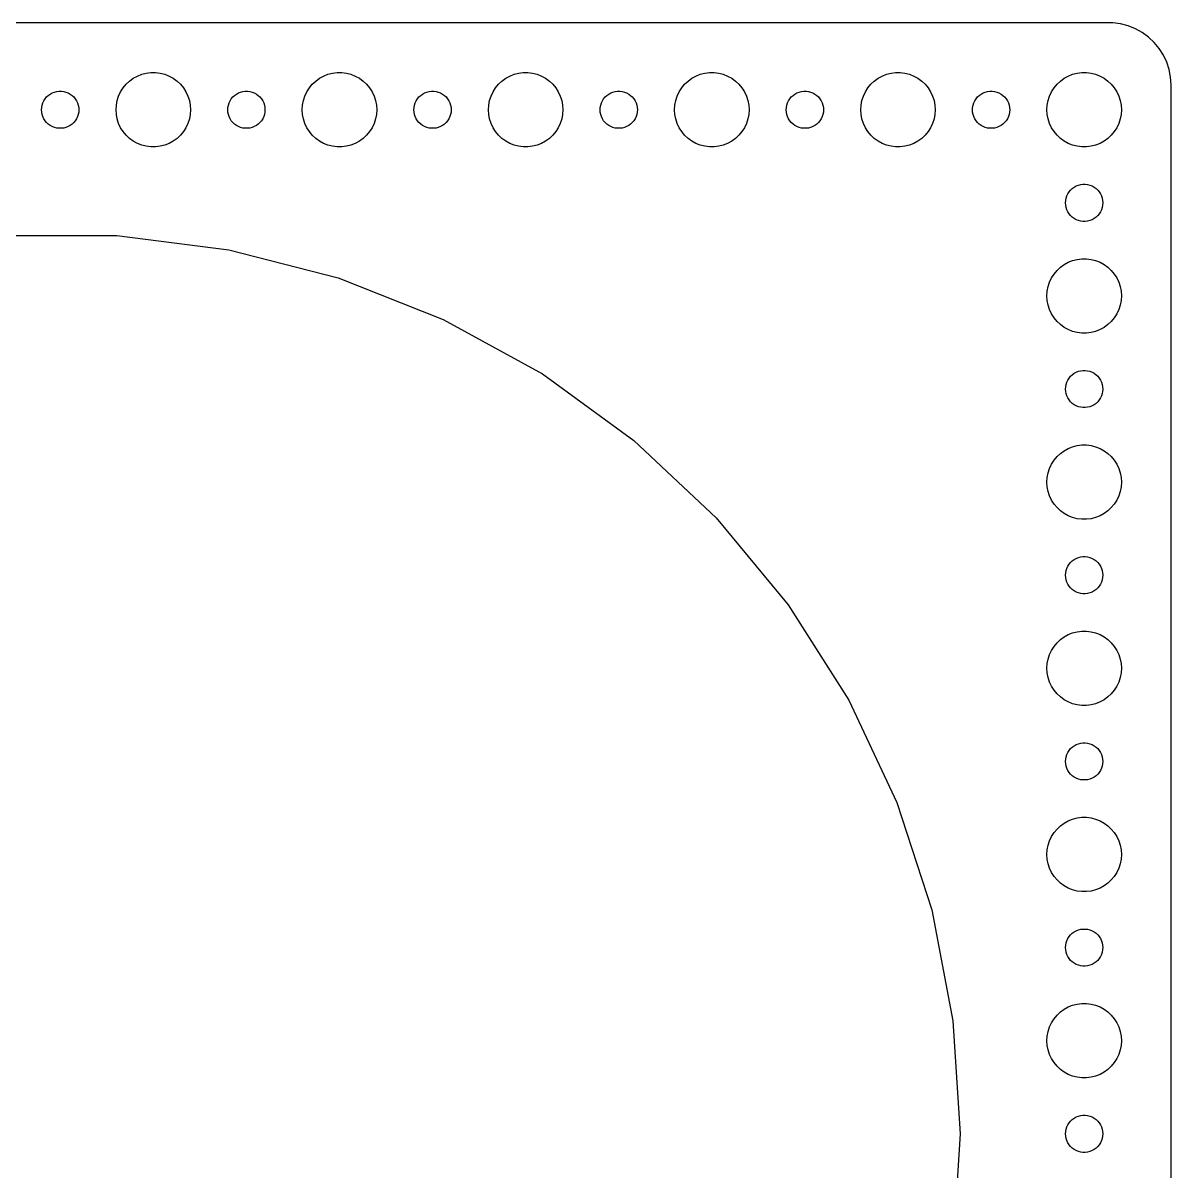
# Model space of a CAD drawing. Header units: metres. Extents: x -90 to 90, y -89 to 89.
# Drawn here: x -3 to 89.5, y -3 to 89.5 of the extents above; entities that cross this region are included whole.
import ezdxf

# ---------------------------------------------------------------- set-up
doc = ezdxf.new("R2010")
doc.units = ezdxf.units.M

msp = doc.modelspace()

# ---------------------------------------------------------------- linework, layer by layer
for p, q in [((84.8139, 89.4901), (-84.8139, 89.4901)), ((85.4369, 89.4114), (84.8139, 89.4901)), ((86.0451, 89.2553), (85.4369, 89.4114)), ((86.6289, 89.0241), (86.0451, 89.2553)), ((87.1791, 88.7216), (86.6289, 89.0241)), ((87.6871, 88.3526), (87.1791, 88.7216)), ((88.1448, 87.9227), (87.6871, 88.3526)), ((88.5451, 87.4389), (88.1448, 87.9227)), ((88.8815, 86.9088), (88.5451, 87.4389)), ((89.1489, 86.3406), (88.8815, 86.9088)), ((89.3429, 85.7434), (89.1489, 86.3406)), ((5.89252, 85.033), (6.22266, 85.2145)), ((6.22266, 85.2145), (6.57294, 85.3532)), ((6.57294, 85.3532), (6.93785, 85.4469)), ((6.93785, 85.4469), (7.31161, 85.4941)), ((7.31161, 85.4941), (7.68837, 85.4941)), ((7.68837, 85.4941), (8.06213, 85.4469)), ((8.06213, 85.4469), (8.42705, 85.3532)), ((8.42705, 85.3532), (8.77733, 85.2145)), ((8.77733, 85.2145), (9.10747, 85.033)), ((20.8925, 85.033), (21.2227, 85.2145)), ((21.2227, 85.2145), (21.5729, 85.3532)), ((21.5729, 85.3532), (21.9379, 85.4469)), ((21.9379, 85.4469), (22.3116, 85.4941)), ((22.3116, 85.4941), (22.6884, 85.4941)), ((22.6884, 85.4941), (23.0621, 85.4469)), ((23.0621, 85.4469), (23.427, 85.3532)), ((23.427, 85.3532), (23.7773, 85.2145)), ((23.7773, 85.2145), (24.1075, 85.033)), ((35.8925, 85.033), (36.2227, 85.2145)), ((36.2227, 85.2145), (36.5729, 85.3532)), ((36.5729, 85.3532), (36.9379, 85.4469)), ((36.9379, 85.4469), (37.3116, 85.4941)), ((37.3116, 85.4941), (37.6884, 85.4941)), ((37.6884, 85.4941), (38.0621, 85.4469)), ((38.0621, 85.4469), (38.427, 85.3532)), ((38.427, 85.3532), (38.7773, 85.2145)), ((38.7773, 85.2145), (39.1075, 85.033)), ((50.8925, 85.033), (51.2227, 85.2145)), ((51.2227, 85.2145), (51.5729, 85.3532)), ((51.5729, 85.3532), (51.9379, 85.4469)), ((51.9379, 85.4469), (52.3116, 85.4941)), ((52.3116, 85.4941), (52.6884, 85.4941)), ((52.6884, 85.4941), (53.0621, 85.4469)), ((53.0621, 85.4469), (53.427, 85.3532)), ((53.427, 85.3532), (53.7773, 85.2145)), ((53.7773, 85.2145), (54.1075, 85.033)), ((65.8925, 85.033), (66.2227, 85.2145)), ((66.2227, 85.2145), (66.573, 85.3532)), ((66.573, 85.3532), (66.9379, 85.4469)), ((66.9379, 85.4469), (67.3116, 85.4941)), ((67.3116, 85.4941), (67.6884, 85.4941)), ((67.6884, 85.4941), (68.0621, 85.4469)), ((68.0621, 85.4469), (68.427, 85.3532)), ((68.427, 85.3532), (68.7773, 85.2145)), ((68.7773, 85.2145), (69.1075, 85.033)), ((80.8925, 85.033), (81.2227, 85.2145)), ((81.2227, 85.2145), (81.573, 85.3532)), ((81.573, 85.3532), (81.9379, 85.4469)), ((81.9379, 85.4469), (82.3116, 85.4941)), ((82.3116, 85.4941), (82.6884, 85.4941)), ((82.6884, 85.4941), (83.0621, 85.4469)), ((83.0621, 85.4469), (83.427, 85.3532)), ((83.427, 85.3532), (83.7773, 85.2145)), ((83.7773, 85.2145), (84.1075, 85.033)), ((89.4606, 85.1267), (89.3429, 85.7434)), ((89.5, 84.5), (89.4606, 85.1267)), ((4.87108, 83.9453), (5.07294, 84.2634)), ((5.07294, 84.2634), (5.31308, 84.5536)), ((5.31308, 84.5536), (5.58772, 84.8115)), ((5.58772, 84.8115), (5.89252, 85.033)), ((9.10747, 85.033), (9.41226, 84.8115)), ((9.41226, 84.8115), (9.6869, 84.5536)), ((9.6869, 84.5536), (9.92705, 84.2634)), ((9.92705, 84.2634), (10.1289, 83.9453)), ((19.8711, 83.9453), (20.0729, 84.2634)), ((20.0729, 84.2634), (20.3131, 84.5536)), ((20.3131, 84.5536), (20.5877, 84.8115)), ((20.5877, 84.8115), (20.8925, 85.033)), ((24.1075, 85.033), (24.4123, 84.8115)), ((24.4123, 84.8115), (24.6869, 84.5536)), ((24.6869, 84.5536), (24.927, 84.2634)), ((24.927, 84.2634), (25.1289, 83.9453)), ((34.8711, 83.9453), (35.0729, 84.2634)), ((35.0729, 84.2634), (35.3131, 84.5536)), ((35.3131, 84.5536), (35.5877, 84.8115)), ((35.5877, 84.8115), (35.8925, 85.033)), ((39.1075, 85.033), (39.4123, 84.8115)), ((39.4123, 84.8115), (39.6869, 84.5536)), ((39.6869, 84.5536), (39.927, 84.2634)), ((39.927, 84.2634), (40.1289, 83.9453)), ((49.8711, 83.9453), (50.0729, 84.2634)), ((50.0729, 84.2634), (50.3131, 84.5536)), ((50.3131, 84.5536), (50.5877, 84.8115)), ((50.5877, 84.8115), (50.8925, 85.033)), ((54.1075, 85.033), (54.4123, 84.8115)), ((54.4123, 84.8115), (54.6869, 84.5536)), ((54.6869, 84.5536), (54.927, 84.2634)), ((54.927, 84.2634), (55.1289, 83.9453)), ((64.8711, 83.9453), (65.073, 84.2634)), ((65.073, 84.2634), (65.3131, 84.5536)), ((65.3131, 84.5536), (65.5877, 84.8115)), ((65.5877, 84.8115), (65.8925, 85.033)), ((69.1075, 85.033), (69.4123, 84.8115)), ((69.4123, 84.8115), (69.6869, 84.5536)), ((69.6869, 84.5536), (69.927, 84.2634)), ((69.927, 84.2634), (70.1289, 83.9453)), ((79.8711, 83.9453), (80.073, 84.2634)), ((80.073, 84.2634), (80.3131, 84.5536)), ((80.3131, 84.5536), (80.5877, 84.8115)), ((80.5877, 84.8115), (80.8925, 85.033)), ((84.1075, 85.033), (84.4123, 84.8115)), ((84.4123, 84.8115), (84.6869, 84.5536)), ((84.6869, 84.5536), (84.927, 84.2634)), ((84.927, 84.2634), (85.1289, 83.9453)), ((89.5, -84.5), (89.5, 84.5)), ((-1.31445, 83.2226), (-1.21352, 83.3817)), ((-1.21352, 83.3817), (-1.09344, 83.5268)), ((-1.09344, 83.5268), (-0.95613, 83.6558)), ((-0.95613, 83.6558), (-0.80373, 83.7665)), ((-0.80373, 83.7665), (-0.63866, 83.8572)), ((-0.63866, 83.8572), (-0.46352, 83.9266)), ((-0.46352, 83.9266), (-0.28107, 83.9734)), ((-0.28107, 83.9734), (-0.09418, 83.997)), ((-0.09418, 83.997), (0.09418, 83.997)), ((0.09418, 83.997), (0.28107, 83.9734)), ((0.28107, 83.9734), (0.46352, 83.9266)), ((0.46352, 83.9266), (0.63866, 83.8572)), ((0.63866, 83.8572), (0.80373, 83.7665)), ((0.80373, 83.7665), (0.95613, 83.6558)), ((0.95613, 83.6558), (1.09344, 83.5268)), ((1.09344, 83.5268), (1.21352, 83.3817)), ((1.21352, 83.3817), (1.31445, 83.2226)), ((4.59424, 83.2461), (4.71066, 83.6044)), ((4.71066, 83.6044), (4.87108, 83.9453)), ((10.1289, 83.9453), (10.2893, 83.6044)), ((10.2893, 83.6044), (10.4057, 83.2461)), ((13.6855, 83.2226), (13.7865, 83.3817)), ((13.7865, 83.3817), (13.9065, 83.5268)), ((13.9065, 83.5268), (14.0439, 83.6558)), ((14.0439, 83.6558), (14.1963, 83.7665)), ((14.1963, 83.7665), (14.3613, 83.8572)), ((14.3613, 83.8572), (14.5365, 83.9266)), ((14.5365, 83.9266), (14.7189, 83.9734)), ((14.7189, 83.9734), (14.9058, 83.997)), ((14.9058, 83.997), (15.0942, 83.997)), ((15.0942, 83.997), (15.2811, 83.9734)), ((15.2811, 83.9734), (15.4635, 83.9266)), ((15.4635, 83.9266), (15.6387, 83.8572)), ((15.6387, 83.8572), (15.8037, 83.7665)), ((15.8037, 83.7665), (15.9561, 83.6558)), ((15.9561, 83.6558), (16.0934, 83.5268)), ((16.0934, 83.5268), (16.2135, 83.3817)), ((16.2135, 83.3817), (16.3145, 83.2226)), ((19.5942, 83.2461), (19.7107, 83.6044)), ((19.7107, 83.6044), (19.8711, 83.9453)), ((25.1289, 83.9453), (25.2893, 83.6044)), ((25.2893, 83.6044), (25.4057, 83.2461)), ((28.6855, 83.2226), (28.7865, 83.3817)), ((28.7865, 83.3817), (28.9065, 83.5268)), ((28.9065, 83.5268), (29.0439, 83.6558)), ((29.0439, 83.6558), (29.1963, 83.7665)), ((29.1963, 83.7665), (29.3613, 83.8572)), ((29.3613, 83.8572), (29.5365, 83.9266)), ((29.5365, 83.9266), (29.7189, 83.9734)), ((29.7189, 83.9734), (29.9058, 83.997)), ((29.9058, 83.997), (30.0942, 83.997)), ((30.0942, 83.997), (30.2811, 83.9734)), ((30.2811, 83.9734), (30.4635, 83.9266)), ((30.4635, 83.9266), (30.6387, 83.8572)), ((30.6387, 83.8572), (30.8037, 83.7665)), ((30.8037, 83.7665), (30.9561, 83.6558)), ((30.9561, 83.6558), (31.0934, 83.5268)), ((31.0934, 83.5268), (31.2135, 83.3817)), ((31.2135, 83.3817), (31.3145, 83.2226)), ((34.5942, 83.2461), (34.7107, 83.6044)), ((34.7107, 83.6044), (34.8711, 83.9453)), ((40.1289, 83.9453), (40.2893, 83.6044)), ((40.2893, 83.6044), (40.4057, 83.2461)), ((43.6855, 83.2226), (43.7865, 83.3817)), ((43.7865, 83.3817), (43.9065, 83.5268)), ((43.9065, 83.5268), (44.0439, 83.6558)), ((44.0439, 83.6558), (44.1963, 83.7665)), ((44.1963, 83.7665), (44.3613, 83.8572)), ((44.3613, 83.8572), (44.5365, 83.9266)), ((44.5365, 83.9266), (44.7189, 83.9734)), ((44.7189, 83.9734), (44.9058, 83.997)), ((44.9058, 83.997), (45.0942, 83.997)), ((45.0942, 83.997), (45.2811, 83.9734)), ((45.2811, 83.9734), (45.4635, 83.9266)), ((45.4635, 83.9266), (45.6387, 83.8572)), ((45.6387, 83.8572), (45.8037, 83.7665)), ((45.8037, 83.7665), (45.9561, 83.6558)), ((45.9561, 83.6558), (46.0934, 83.5268)), ((46.0934, 83.5268), (46.2135, 83.3817)), ((46.2135, 83.3817), (46.3145, 83.2226)), ((49.5942, 83.2461), (49.7107, 83.6044)), ((49.7107, 83.6044), (49.8711, 83.9453)), ((55.1289, 83.9453), (55.2893, 83.6044)), ((55.2893, 83.6044), (55.4057, 83.2461)), ((58.6855, 83.2226), (58.7865, 83.3817)), ((58.7865, 83.3817), (58.9065, 83.5268)), ((58.9065, 83.5268), (59.0439, 83.6558)), ((59.0439, 83.6558), (59.1963, 83.7665)), ((59.1963, 83.7665), (59.3613, 83.8572)), ((59.3613, 83.8572), (59.5365, 83.9266)), ((59.5365, 83.9266), (59.7189, 83.9734)), ((59.7189, 83.9734), (59.9058, 83.997)), ((59.9058, 83.997), (60.0942, 83.997)), ((60.0942, 83.997), (60.2811, 83.9734)), ((60.2811, 83.9734), (60.4635, 83.9266)), ((60.4635, 83.9266), (60.6387, 83.8572)), ((60.6387, 83.8572), (60.8037, 83.7665)), ((60.8037, 83.7665), (60.9561, 83.6558)), ((60.9561, 83.6558), (61.0934, 83.5268)), ((61.0934, 83.5268), (61.2135, 83.3817)), ((61.2135, 83.3817), (61.3145, 83.2226)), ((64.5943, 83.2461), (64.7107, 83.6044)), ((64.7107, 83.6044), (64.8711, 83.9453)), ((70.1289, 83.9453), (70.2893, 83.6044)), ((70.2893, 83.6044), (70.4057, 83.2461)), ((73.6855, 83.2226), (73.7865, 83.3817)), ((73.7865, 83.3817), (73.9065, 83.5268)), ((73.9065, 83.5268), (74.0439, 83.6558)), ((74.0439, 83.6558), (74.1963, 83.7665)), ((74.1963, 83.7665), (74.3613, 83.8572)), ((74.3613, 83.8572), (74.5365, 83.9266)), ((74.5365, 83.9266), (74.7189, 83.9734)), ((74.7189, 83.9734), (74.9058, 83.997)), ((74.9058, 83.997), (75.0942, 83.997)), ((75.0942, 83.997), (75.2811, 83.9734)), ((75.2811, 83.9734), (75.4635, 83.9266)), ((75.4635, 83.9266), (75.6387, 83.8572)), ((75.6387, 83.8572), (75.8037, 83.7665)), ((75.8037, 83.7665), (75.9561, 83.6558)), ((75.9561, 83.6558), (76.0934, 83.5268)), ((76.0934, 83.5268), (76.2135, 83.3817)), ((76.2135, 83.3817), (76.3145, 83.2226)), ((79.5943, 83.2461), (79.7107, 83.6044)), ((79.7107, 83.6044), (79.8711, 83.9453)), ((85.1289, 83.9453), (85.2893, 83.6044)), ((85.2893, 83.6044), (85.4057, 83.2461)), ((-1.5, 82.5), (-1.48816, 82.688)), ((-1.48816, 82.312), (-1.5, 82.5)), ((-1.48816, 82.688), (-1.45287, 82.873)), ((-1.45287, 82.873), (-1.39465, 83.0522)), ((-1.39465, 83.0522), (-1.31445, 83.2226)), ((1.31445, 83.2226), (1.39465, 83.0522)), ((1.39465, 83.0522), (1.45287, 82.873)), ((1.45287, 82.873), (1.48816, 82.688)), ((1.48816, 82.688), (1.5, 82.5)), ((1.5, 82.5), (1.48816, 82.312)), ((4.5, 82.5), (4.52365, 82.876)), ((4.52365, 82.124), (4.5, 82.5)), ((4.52365, 82.876), (4.59424, 83.2461)), ((10.4057, 83.2461), (10.4763, 82.876)), ((10.4763, 82.876), (10.5, 82.5)), ((10.5, 82.5), (10.4763, 82.124)), ((13.5, 82.5), (13.5118, 82.688)), ((13.5118, 82.312), (13.5, 82.5)), ((13.5118, 82.688), (13.5471, 82.873)), ((13.5471, 82.873), (13.6053, 83.0522)), ((13.6053, 83.0522), (13.6855, 83.2226)), ((16.3145, 83.2226), (16.3947, 83.0522)), ((16.3947, 83.0522), (16.4529, 82.873)), ((16.4529, 82.873), (16.4882, 82.688)), ((16.4882, 82.688), (16.5, 82.5)), ((16.5, 82.5), (16.4882, 82.312)), ((19.5, 82.5), (19.5237, 82.876)), ((19.5237, 82.124), (19.5, 82.5)), ((19.5237, 82.876), (19.5942, 83.2461)), ((25.4057, 83.2461), (25.4763, 82.876)), ((25.4763, 82.876), (25.5, 82.5)), ((25.5, 82.5), (25.4763, 82.124)), ((28.5, 82.5), (28.5118, 82.688)), ((28.5118, 82.312), (28.5, 82.5)), ((28.5118, 82.688), (28.5471, 82.873)), ((28.5471, 82.873), (28.6053, 83.0522)), ((28.6053, 83.0522), (28.6855, 83.2226)), ((31.3145, 83.2226), (31.3947, 83.0522)), ((31.3947, 83.0522), (31.4529, 82.873)), ((31.4529, 82.873), (31.4882, 82.688)), ((31.4882, 82.688), (31.5, 82.5)), ((31.5, 82.5), (31.4882, 82.312)), ((34.5, 82.5), (34.5237, 82.876)), ((34.5237, 82.124), (34.5, 82.5)), ((34.5237, 82.876), (34.5942, 83.2461)), ((40.4057, 83.2461), (40.4763, 82.876)), ((40.4763, 82.876), (40.5, 82.5)), ((40.5, 82.5), (40.4763, 82.124)), ((43.5, 82.5), (43.5118, 82.688)), ((43.5118, 82.312), (43.5, 82.5)), ((43.5118, 82.688), (43.5471, 82.873)), ((43.5471, 82.873), (43.6053, 83.0522)), ((43.6053, 83.0522), (43.6855, 83.2226)), ((46.3145, 83.2226), (46.3947, 83.0522)), ((46.3947, 83.0522), (46.4529, 82.873)), ((46.4529, 82.873), (46.4882, 82.688)), ((46.4882, 82.688), (46.5, 82.5)), ((46.5, 82.5), (46.4882, 82.312)), ((49.5, 82.5), (49.5237, 82.876)), ((49.5237, 82.124), (49.5, 82.5)), ((49.5237, 82.876), (49.5942, 83.2461)), ((55.4057, 83.2461), (55.4763, 82.876)), ((55.4763, 82.876), (55.5, 82.5)), ((55.5, 82.5), (55.4763, 82.124)), ((58.5, 82.5), (58.5118, 82.688)), ((58.5118, 82.312), (58.5, 82.5)), ((58.5118, 82.688), (58.5471, 82.873)), ((58.5471, 82.873), (58.6053, 83.0522)), ((58.6053, 83.0522), (58.6855, 83.2226)), ((61.3145, 83.2226), (61.3947, 83.0522)), ((61.3947, 83.0522), (61.4529, 82.873)), ((61.4529, 82.873), (61.4882, 82.688)), ((61.4882, 82.688), (61.5, 82.5)), ((61.5, 82.5), (61.4882, 82.312)), ((64.5, 82.5), (64.5237, 82.876)), ((64.5237, 82.124), (64.5, 82.5)), ((64.5237, 82.876), (64.5943, 83.2461)), ((70.4057, 83.2461), (70.4763, 82.876)), ((70.4763, 82.876), (70.5, 82.5)), ((70.5, 82.5), (70.4763, 82.124)), ((73.5, 82.5), (73.5118, 82.688)), ((73.5118, 82.312), (73.5, 82.5)), ((73.5118, 82.688), (73.5471, 82.873)), ((73.5471, 82.873), (73.6053, 83.0522)), ((73.6053, 83.0522), (73.6855, 83.2226)), ((76.3145, 83.2226), (76.3947, 83.0522)), ((76.3947, 83.0522), (76.4529, 82.873)), ((76.4529, 82.873), (76.4882, 82.688)), ((76.4882, 82.688), (76.5, 82.5)), ((76.5, 82.5), (76.4882, 82.312)), ((79.5, 82.5), (79.5237, 82.876)), ((79.5237, 82.124), (79.5, 82.5)), ((79.5237, 82.876), (79.5943, 83.2461)), ((85.4057, 83.2461), (85.4763, 82.876)), ((85.4763, 82.876), (85.5, 82.5)), ((85.5, 82.5), (85.4763, 82.124)), ((-1.45287, 82.127), (-1.48816, 82.312)), ((-1.39465, 81.9478), (-1.45287, 82.127)), ((-1.31445, 81.7774), (-1.39465, 81.9478)), ((-1.21352, 81.6183), (-1.31445, 81.7774)), ((-1.09344, 81.4732), (-1.21352, 81.6183)), ((-0.95613, 81.3442), (-1.09344, 81.4732)), ((1.09344, 81.4732), (0.95613, 81.3442)), ((1.21352, 81.6183), (1.09344, 81.4732)), ((1.31445, 81.7774), (1.21352, 81.6183)), ((1.39465, 81.9478), (1.31445, 81.7774)), ((1.45287, 82.127), (1.39465, 81.9478)), ((1.48816, 82.312), (1.45287, 82.127)), ((4.59424, 81.7539), (4.52365, 82.124)), ((4.71066, 81.3956), (4.59424, 81.7539)), ((10.4057, 81.7539), (10.2893, 81.3956)), ((10.4763, 82.124), (10.4057, 81.7539)), ((13.5471, 82.127), (13.5118, 82.312)), ((13.6053, 81.9478), (13.5471, 82.127)), ((13.6855, 81.7774), (13.6053, 81.9478)), ((13.7865, 81.6183), (13.6855, 81.7774)), ((13.9065, 81.4732), (13.7865, 81.6183)), ((14.0439, 81.3442), (13.9065, 81.4732)), ((16.0934, 81.4732), (15.9561, 81.3442)), ((16.2135, 81.6183), (16.0934, 81.4732)), ((16.3145, 81.7774), (16.2135, 81.6183)), ((16.3947, 81.9478), (16.3145, 81.7774)), ((16.4529, 82.127), (16.3947, 81.9478)), ((16.4882, 82.312), (16.4529, 82.127)), ((19.5942, 81.7539), (19.5237, 82.124)), ((19.7107, 81.3956), (19.5942, 81.7539)), ((25.4057, 81.7539), (25.2893, 81.3956)), ((25.4763, 82.124), (25.4057, 81.7539)), ((28.5471, 82.127), (28.5118, 82.312)), ((28.6053, 81.9478), (28.5471, 82.127)), ((28.6855, 81.7774), (28.6053, 81.9478)), ((28.7865, 81.6183), (28.6855, 81.7774)), ((28.9065, 81.4732), (28.7865, 81.6183)), ((29.0439, 81.3442), (28.9065, 81.4732)), ((31.0934, 81.4732), (30.9561, 81.3442)), ((31.2135, 81.6183), (31.0934, 81.4732)), ((31.3145, 81.7774), (31.2135, 81.6183)), ((31.3947, 81.9478), (31.3145, 81.7774)), ((31.4529, 82.127), (31.3947, 81.9478)), ((31.4882, 82.312), (31.4529, 82.127)), ((34.5942, 81.7539), (34.5237, 82.124)), ((34.7107, 81.3956), (34.5942, 81.7539)), ((40.4057, 81.7539), (40.2893, 81.3956)), ((40.4763, 82.124), (40.4057, 81.7539)), ((43.5471, 82.127), (43.5118, 82.312)), ((43.6053, 81.9478), (43.5471, 82.127)), ((43.6855, 81.7774), (43.6053, 81.9478)), ((43.7865, 81.6183), (43.6855, 81.7774)), ((43.9065, 81.4732), (43.7865, 81.6183)), ((44.0439, 81.3442), (43.9065, 81.4732)), ((46.0934, 81.4732), (45.9561, 81.3442)), ((46.2135, 81.6183), (46.0934, 81.4732)), ((46.3145, 81.7774), (46.2135, 81.6183)), ((46.3947, 81.9478), (46.3145, 81.7774)), ((46.4529, 82.127), (46.3947, 81.9478)), ((46.4882, 82.312), (46.4529, 82.127)), ((49.5942, 81.7539), (49.5237, 82.124)), ((49.7107, 81.3956), (49.5942, 81.7539)), ((55.4057, 81.7539), (55.2893, 81.3956)), ((55.4763, 82.124), (55.4057, 81.7539)), ((58.5471, 82.127), (58.5118, 82.312)), ((58.6053, 81.9478), (58.5471, 82.127)), ((58.6855, 81.7774), (58.6053, 81.9478)), ((58.7865, 81.6183), (58.6855, 81.7774)), ((58.9065, 81.4732), (58.7865, 81.6183)), ((59.0439, 81.3442), (58.9065, 81.4732)), ((61.0934, 81.4732), (60.9561, 81.3442)), ((61.2135, 81.6183), (61.0934, 81.4732)), ((61.3145, 81.7774), (61.2135, 81.6183)), ((61.3947, 81.9478), (61.3145, 81.7774)), ((61.4529, 82.127), (61.3947, 81.9478)), ((61.4882, 82.312), (61.4529, 82.127)), ((64.5943, 81.7539), (64.5237, 82.124)), ((64.7107, 81.3956), (64.5943, 81.7539)), ((70.4057, 81.7539), (70.2893, 81.3956)), ((70.4763, 82.124), (70.4057, 81.7539)), ((73.5471, 82.127), (73.5118, 82.312)), ((73.6053, 81.9478), (73.5471, 82.127)), ((73.6855, 81.7774), (73.6053, 81.9478)), ((73.7865, 81.6183), (73.6855, 81.7774)), ((73.9065, 81.4732), (73.7865, 81.6183)), ((74.0439, 81.3442), (73.9065, 81.4732)), ((76.0934, 81.4732), (75.9561, 81.3442)), ((76.2135, 81.6183), (76.0934, 81.4732)), ((76.3145, 81.7774), (76.2135, 81.6183)), ((76.3947, 81.9478), (76.3145, 81.7774)), ((76.4529, 82.127), (76.3947, 81.9478)), ((76.4882, 82.312), (76.4529, 82.127)), ((79.5943, 81.7539), (79.5237, 82.124)), ((79.7107, 81.3956), (79.5943, 81.7539)), ((85.4057, 81.7539), (85.2893, 81.3956)), ((85.4763, 82.124), (85.4057, 81.7539)), ((-0.80373, 81.2335), (-0.95613, 81.3442)), ((-0.63866, 81.1428), (-0.80373, 81.2335)), ((-0.46352, 81.0734), (-0.63866, 81.1428)), ((-0.28107, 81.0266), (-0.46352, 81.0734)), ((-0.09418, 81.003), (-0.28107, 81.0266)), ((0.09418, 81.003), (-0.09418, 81.003)), ((0.28107, 81.0266), (0.09418, 81.003)), ((0.46352, 81.0734), (0.28107, 81.0266)), ((0.63866, 81.1428), (0.46352, 81.0734)), ((0.80373, 81.2335), (0.63866, 81.1428)), ((0.95613, 81.3442), (0.80373, 81.2335)), ((4.87108, 81.0547), (4.71066, 81.3956)), ((5.07294, 80.7366), (4.87108, 81.0547)), ((5.31308, 80.4464), (5.07294, 80.7366)), ((9.92705, 80.7366), (9.6869, 80.4464)), ((10.1289, 81.0547), (9.92705, 80.7366)), ((10.2893, 81.3956), (10.1289, 81.0547)), ((14.1963, 81.2335), (14.0439, 81.3442)), ((14.3613, 81.1428), (14.1963, 81.2335)), ((14.5365, 81.0734), (14.3613, 81.1428)), ((14.7189, 81.0266), (14.5365, 81.0734)), ((14.9058, 81.003), (14.7189, 81.0266)), ((15.0942, 81.003), (14.9058, 81.003)), ((15.2811, 81.0266), (15.0942, 81.003)), ((15.4635, 81.0734), (15.2811, 81.0266)), ((15.6387, 81.1428), (15.4635, 81.0734)), ((15.8037, 81.2335), (15.6387, 81.1428)), ((15.9561, 81.3442), (15.8037, 81.2335)), ((19.8711, 81.0547), (19.7107, 81.3956)), ((20.0729, 80.7366), (19.8711, 81.0547)), ((20.3131, 80.4464), (20.0729, 80.7366)), ((24.927, 80.7366), (24.6869, 80.4464)), ((25.1289, 81.0547), (24.927, 80.7366)), ((25.2893, 81.3956), (25.1289, 81.0547)), ((29.1963, 81.2335), (29.0439, 81.3442)), ((29.3613, 81.1428), (29.1963, 81.2335)), ((29.5365, 81.0734), (29.3613, 81.1428)), ((29.7189, 81.0266), (29.5365, 81.0734)), ((29.9058, 81.003), (29.7189, 81.0266)), ((30.0942, 81.003), (29.9058, 81.003)), ((30.2811, 81.0266), (30.0942, 81.003)), ((30.4635, 81.0734), (30.2811, 81.0266)), ((30.6387, 81.1428), (30.4635, 81.0734)), ((30.8037, 81.2335), (30.6387, 81.1428)), ((30.9561, 81.3442), (30.8037, 81.2335)), ((34.8711, 81.0547), (34.7107, 81.3956)), ((35.0729, 80.7366), (34.8711, 81.0547)), ((35.3131, 80.4464), (35.0729, 80.7366)), ((39.927, 80.7366), (39.6869, 80.4464)), ((40.1289, 81.0547), (39.927, 80.7366)), ((40.2893, 81.3956), (40.1289, 81.0547)), ((44.1963, 81.2335), (44.0439, 81.3442)), ((44.3613, 81.1428), (44.1963, 81.2335)), ((44.5365, 81.0734), (44.3613, 81.1428)), ((44.7189, 81.0266), (44.5365, 81.0734)), ((44.9058, 81.003), (44.7189, 81.0266)), ((45.0942, 81.003), (44.9058, 81.003)), ((45.2811, 81.0266), (45.0942, 81.003)), ((45.4635, 81.0734), (45.2811, 81.0266)), ((45.6387, 81.1428), (45.4635, 81.0734)), ((45.8037, 81.2335), (45.6387, 81.1428)), ((45.9561, 81.3442), (45.8037, 81.2335)), ((49.8711, 81.0547), (49.7107, 81.3956)), ((50.0729, 80.7366), (49.8711, 81.0547)), ((50.3131, 80.4464), (50.0729, 80.7366)), ((54.927, 80.7366), (54.6869, 80.4464)), ((55.1289, 81.0547), (54.927, 80.7366)), ((55.2893, 81.3956), (55.1289, 81.0547)), ((59.1963, 81.2335), (59.0439, 81.3442)), ((59.3613, 81.1428), (59.1963, 81.2335)), ((59.5365, 81.0734), (59.3613, 81.1428)), ((59.7189, 81.0266), (59.5365, 81.0734)), ((59.9058, 81.003), (59.7189, 81.0266)), ((60.0942, 81.003), (59.9058, 81.003)), ((60.2811, 81.0266), (60.0942, 81.003)), ((60.4635, 81.0734), (60.2811, 81.0266)), ((60.6387, 81.1428), (60.4635, 81.0734)), ((60.8037, 81.2335), (60.6387, 81.1428)), ((60.9561, 81.3442), (60.8037, 81.2335)), ((64.8711, 81.0547), (64.7107, 81.3956)), ((65.073, 80.7366), (64.8711, 81.0547)), ((65.3131, 80.4464), (65.073, 80.7366)), ((69.927, 80.7366), (69.6869, 80.4464)), ((70.1289, 81.0547), (69.927, 80.7366)), ((70.2893, 81.3956), (70.1289, 81.0547)), ((74.1963, 81.2335), (74.0439, 81.3442)), ((74.3613, 81.1428), (74.1963, 81.2335)), ((74.5365, 81.0734), (74.3613, 81.1428)), ((74.7189, 81.0266), (74.5365, 81.0734)), ((74.9058, 81.003), (74.7189, 81.0266)), ((75.0942, 81.003), (74.9058, 81.003)), ((75.2811, 81.0266), (75.0942, 81.003)), ((75.4635, 81.0734), (75.2811, 81.0266)), ((75.6387, 81.1428), (75.4635, 81.0734)), ((75.8037, 81.2335), (75.6387, 81.1428)), ((75.9561, 81.3442), (75.8037, 81.2335)), ((79.8711, 81.0547), (79.7107, 81.3956)), ((80.073, 80.7366), (79.8711, 81.0547)), ((80.3131, 80.4464), (80.073, 80.7366)), ((84.927, 80.7366), (84.6869, 80.4464)), ((85.1289, 81.0547), (84.927, 80.7366)), ((85.2893, 81.3956), (85.1289, 81.0547)), ((5.58772, 80.1885), (5.31308, 80.4464)), ((5.89252, 79.967), (5.58772, 80.1885)), ((6.22266, 79.7855), (5.89252, 79.967)), ((6.57294, 79.6468), (6.22266, 79.7855)), ((6.93785, 79.5531), (6.57294, 79.6468)), ((7.31161, 79.5059), (6.93785, 79.5531)), ((8.06213, 79.5531), (7.68837, 79.5059)), ((8.42705, 79.6468), (8.06213, 79.5531)), ((8.77733, 79.7855), (8.42705, 79.6468)), ((9.10747, 79.967), (8.77733, 79.7855)), ((9.41226, 80.1885), (9.10747, 79.967)), ((9.6869, 80.4464), (9.41226, 80.1885)), ((20.5877, 80.1885), (20.3131, 80.4464)), ((20.8925, 79.967), (20.5877, 80.1885)), ((21.2227, 79.7855), (20.8925, 79.967)), ((21.5729, 79.6468), (21.2227, 79.7855)), ((21.9379, 79.5531), (21.5729, 79.6468)), ((22.3116, 79.5059), (21.9379, 79.5531)), ((23.0621, 79.5531), (22.6884, 79.5059)), ((23.427, 79.6468), (23.0621, 79.5531)), ((23.7773, 79.7855), (23.427, 79.6468)), ((24.1075, 79.967), (23.7773, 79.7855)), ((24.4123, 80.1885), (24.1075, 79.967)), ((24.6869, 80.4464), (24.4123, 80.1885)), ((35.5877, 80.1885), (35.3131, 80.4464)), ((35.8925, 79.967), (35.5877, 80.1885)), ((36.2227, 79.7855), (35.8925, 79.967)), ((36.5729, 79.6468), (36.2227, 79.7855)), ((36.9379, 79.5531), (36.5729, 79.6468)), ((37.3116, 79.5059), (36.9379, 79.5531)), ((38.0621, 79.5531), (37.6884, 79.5059)), ((38.427, 79.6468), (38.0621, 79.5531)), ((38.7773, 79.7855), (38.427, 79.6468)), ((39.1075, 79.967), (38.7773, 79.7855)), ((39.4123, 80.1885), (39.1075, 79.967)), ((39.6869, 80.4464), (39.4123, 80.1885)), ((50.5877, 80.1885), (50.3131, 80.4464)), ((50.8925, 79.967), (50.5877, 80.1885)), ((51.2227, 79.7855), (50.8925, 79.967)), ((51.5729, 79.6468), (51.2227, 79.7855)), ((51.9379, 79.5531), (51.5729, 79.6468)), ((52.3116, 79.5059), (51.9379, 79.5531)), ((53.0621, 79.5531), (52.6884, 79.5059)), ((53.427, 79.6468), (53.0621, 79.5531)), ((53.7773, 79.7855), (53.427, 79.6468)), ((54.1075, 79.967), (53.7773, 79.7855)), ((54.4123, 80.1885), (54.1075, 79.967)), ((54.6869, 80.4464), (54.4123, 80.1885)), ((65.5877, 80.1885), (65.3131, 80.4464)), ((65.8925, 79.967), (65.5877, 80.1885)), ((66.2227, 79.7855), (65.8925, 79.967)), ((66.573, 79.6468), (66.2227, 79.7855)), ((66.9379, 79.5531), (66.573, 79.6468)), ((67.3116, 79.5059), (66.9379, 79.5531)), ((68.0621, 79.5531), (67.6884, 79.5059)), ((68.427, 79.6468), (68.0621, 79.5531)), ((68.7773, 79.7855), (68.427, 79.6468)), ((69.1075, 79.967), (68.7773, 79.7855)), ((69.4123, 80.1885), (69.1075, 79.967)), ((69.6869, 80.4464), (69.4123, 80.1885)), ((80.5877, 80.1885), (80.3131, 80.4464)), ((80.8925, 79.967), (80.5877, 80.1885)), ((81.2227, 79.7855), (80.8925, 79.967)), ((81.573, 79.6468), (81.2227, 79.7855)), ((81.9379, 79.5531), (81.573, 79.6468)), ((82.3116, 79.5059), (81.9379, 79.5531)), ((83.0621, 79.5531), (82.6884, 79.5059)), ((83.427, 79.6468), (83.0621, 79.5531)), ((83.7773, 79.7855), (83.427, 79.6468)), ((84.1075, 79.967), (83.7773, 79.7855)), ((84.4123, 80.1885), (84.1075, 79.967)), ((84.6869, 80.4464), (84.4123, 80.1885)), ((7.68837, 79.5059), (7.31161, 79.5059)), ((22.6884, 79.5059), (22.3116, 79.5059)), ((37.6884, 79.5059), (37.3116, 79.5059)), ((52.6884, 79.5059), (52.3116, 79.5059)), ((67.6884, 79.5059), (67.3116, 79.5059)), ((82.6884, 79.5059), (82.3116, 79.5059)), ((81.1855, 75.7226), (81.2865, 75.8817)), ((81.2865, 75.8817), (81.4065, 76.0268)), ((81.4065, 76.0268), (81.5439, 76.1558)), ((81.5439, 76.1558), (81.6963, 76.2665)), ((81.6963, 76.2665), (81.8613, 76.3572)), ((81.8613, 76.3572), (82.0365, 76.4266)), ((82.0365, 76.4266), (82.2189, 76.4734)), ((82.2189, 76.4734), (82.4058, 76.497)), ((82.4058, 76.497), (82.5942, 76.497)), ((82.5942, 76.497), (82.7811, 76.4734)), ((82.7811, 76.4734), (82.9635, 76.4266)), ((82.9635, 76.4266), (83.1387, 76.3572)), ((83.1387, 76.3572), (83.3037, 76.2665)), ((83.3037, 76.2665), (83.4561, 76.1558)), ((83.4561, 76.1558), (83.5934, 76.0268)), ((83.5934, 76.0268), (83.7135, 75.8817)), ((83.7135, 75.8817), (83.8145, 75.7226)), ((81, 75), (81.0118, 75.188)), ((81.0118, 74.812), (81, 75)), ((81.0118, 75.188), (81.0471, 75.373)), ((81.0471, 75.373), (81.1053, 75.5522)), ((81.1053, 75.5522), (81.1855, 75.7226)), ((83.8145, 75.7226), (83.8947, 75.5522)), ((83.8947, 75.5522), (83.9529, 75.373)), ((83.9529, 75.373), (83.9882, 75.188)), ((83.9882, 75.188), (84, 75)), ((84, 75), (83.9882, 74.812)), ((81.0471, 74.627), (81.0118, 74.812)), ((81.1053, 74.4478), (81.0471, 74.627)), ((81.1855, 74.2774), (81.1053, 74.4478)), ((81.2865, 74.1183), (81.1855, 74.2774)), ((81.4065, 73.9732), (81.2865, 74.1183)), ((83.7135, 74.1183), (83.5934, 73.9732)), ((83.8145, 74.2774), (83.7135, 74.1183)), ((83.8947, 74.4478), (83.8145, 74.2774)), ((83.9529, 74.627), (83.8947, 74.4478)), ((83.9882, 74.812), (83.9529, 74.627)), ((81.5439, 73.8442), (81.4065, 73.9732)), ((81.6963, 73.7335), (81.5439, 73.8442)), ((81.8613, 73.6428), (81.6963, 73.7335)), ((82.0365, 73.5734), (81.8613, 73.6428)), ((82.2189, 73.5266), (82.0365, 73.5734)), ((82.4058, 73.503), (82.2189, 73.5266)), ((82.5942, 73.503), (82.4058, 73.503)), ((82.7811, 73.5266), (82.5942, 73.503)), ((82.9635, 73.5734), (82.7811, 73.5266)), ((83.1387, 73.6428), (82.9635, 73.5734)), ((83.3037, 73.7335), (83.1387, 73.6428)), ((83.4561, 73.8442), (83.3037, 73.7335)), ((83.5934, 73.9732), (83.4561, 73.8442)), ((-4.55231, 72.3569), (4.55231, 72.3569)), ((4.55231, 72.3569), (13.5851, 71.2158)), ((13.5851, 71.2158), (22.4037, 68.9516)), ((81.2227, 70.2145), (81.573, 70.3532)), ((81.573, 70.3532), (81.9379, 70.4469)), ((81.9379, 70.4469), (82.3116, 70.4941)), ((82.3116, 70.4941), (82.6884, 70.4941)), ((82.6884, 70.4941), (83.0621, 70.4469)), ((83.0621, 70.4469), (83.427, 70.3532)), ((83.427, 70.3532), (83.7773, 70.2145)), ((80.073, 69.2634), (80.3131, 69.5536)), ((80.3131, 69.5536), (80.5877, 69.8115)), ((80.5877, 69.8115), (80.8925, 70.033)), ((80.8925, 70.033), (81.2227, 70.2145)), ((83.7773, 70.2145), (84.1075, 70.033)), ((84.1075, 70.033), (84.4123, 69.8115)), ((84.4123, 69.8115), (84.6869, 69.5536)), ((84.6869, 69.5536), (84.927, 69.2634)), ((22.4037, 68.9516), (30.869, 65.6)), ((79.5943, 68.2461), (79.7107, 68.6044)), ((79.7107, 68.6044), (79.8711, 68.9453)), ((79.8711, 68.9453), (80.073, 69.2634)), ((84.927, 69.2634), (85.1289, 68.9453)), ((85.1289, 68.9453), (85.2893, 68.6044)), ((85.2893, 68.6044), (85.4057, 68.2461)), ((79.5, 67.5), (79.5237, 67.876)), ((79.5237, 67.876), (79.5943, 68.2461)), ((85.4057, 68.2461), (85.4763, 67.876)), ((85.4763, 67.876), (85.5, 67.5)), ((79.5237, 67.124), (79.5, 67.5)), ((79.5943, 66.7539), (79.5237, 67.124)), ((79.7107, 66.3956), (79.5943, 66.7539)), ((85.4057, 66.7539), (85.2893, 66.3956)), ((85.4763, 67.124), (85.4057, 66.7539)), ((85.5, 67.5), (85.4763, 67.124)), ((79.8711, 66.0547), (79.7107, 66.3956)), ((80.073, 65.7366), (79.8711, 66.0547)), ((80.3131, 65.4464), (80.073, 65.7366)), ((84.927, 65.7366), (84.6869, 65.4464)), ((85.1289, 66.0547), (84.927, 65.7366)), ((85.2893, 66.3956), (85.1289, 66.0547)), ((30.869, 65.6), (38.8474, 61.2138)), ((80.5877, 65.1885), (80.3131, 65.4464)), ((80.8925, 64.967), (80.5877, 65.1885)), ((81.2227, 64.7855), (80.8925, 64.967)), ((81.573, 64.6468), (81.2227, 64.7855)), ((83.7773, 64.7855), (83.427, 64.6468)), ((84.1075, 64.967), (83.7773, 64.7855)), ((84.4123, 65.1885), (84.1075, 64.967)), ((84.6869, 65.4464), (84.4123, 65.1885)), ((81.9379, 64.5531), (81.573, 64.6468)), ((82.3116, 64.5059), (81.9379, 64.5531)), ((82.6884, 64.5059), (82.3116, 64.5059)), ((83.0621, 64.5531), (82.6884, 64.5059)), ((83.427, 64.6468), (83.0621, 64.5531)), ((38.8474, 61.2138), (46.2132, 55.8622)), ((81.4065, 61.0268), (81.5439, 61.1558)), ((81.5439, 61.1558), (81.6963, 61.2665)), ((81.6963, 61.2665), (81.8613, 61.3572)), ((81.8613, 61.3572), (82.0365, 61.4266)), ((82.0365, 61.4266), (82.2189, 61.4734)), ((82.2189, 61.4734), (82.4058, 61.497)), ((82.4058, 61.497), (82.5942, 61.497)), ((82.5942, 61.497), (82.7811, 61.4734)), ((82.7811, 61.4734), (82.9635, 61.4266)), ((82.9635, 61.4266), (83.1387, 61.3572)), ((83.1387, 61.3572), (83.3037, 61.2665)), ((83.3037, 61.2665), (83.4561, 61.1558)), ((83.4561, 61.1558), (83.5934, 61.0268)), ((81, 60), (81.0118, 60.188)), ((81.0118, 60.188), (81.0471, 60.373)), ((81.0471, 60.373), (81.1053, 60.5522)), ((81.1053, 60.5522), (81.1855, 60.7226)), ((81.1855, 60.7226), (81.2865, 60.8817)), ((81.2865, 60.8817), (81.4065, 61.0268)), ((83.5934, 61.0268), (83.7135, 60.8817)), ((83.7135, 60.8817), (83.8145, 60.7226)), ((83.8145, 60.7226), (83.8947, 60.5522)), ((83.8947, 60.5522), (83.9529, 60.373)), ((83.9529, 60.373), (83.9882, 60.188)), ((83.9882, 60.188), (84, 60)), ((81.0118, 59.812), (81, 60)), ((81.0471, 59.627), (81.0118, 59.812)), ((81.1053, 59.4478), (81.0471, 59.627)), ((81.1855, 59.2774), (81.1053, 59.4478)), ((81.2865, 59.1183), (81.1855, 59.2774)), ((83.8145, 59.2774), (83.7135, 59.1183)), ((83.8947, 59.4478), (83.8145, 59.2774)), ((83.9529, 59.627), (83.8947, 59.4478)), ((83.9882, 59.812), (83.9529, 59.627)), ((84, 60), (83.9882, 59.812)), ((81.4065, 58.9732), (81.2865, 59.1183)), ((81.5439, 58.8442), (81.4065, 58.9732)), ((81.6963, 58.7335), (81.5439, 58.8442)), ((81.8613, 58.6428), (81.6963, 58.7335)), ((82.0365, 58.5734), (81.8613, 58.6428)), ((82.2189, 58.5266), (82.0365, 58.5734)), ((82.4058, 58.503), (82.2189, 58.5266)), ((82.5942, 58.503), (82.4058, 58.503)), ((82.7811, 58.5266), (82.5942, 58.503)), ((82.9635, 58.5734), (82.7811, 58.5266)), ((83.1387, 58.6428), (82.9635, 58.5734)), ((83.3037, 58.7335), (83.1387, 58.6428)), ((83.4561, 58.8442), (83.3037, 58.7335)), ((83.5934, 58.9732), (83.4561, 58.8442)), ((83.7135, 59.1183), (83.5934, 58.9732)), ((46.2132, 55.8622), (52.8502, 49.6297)), ((80.3131, 54.5536), (80.5877, 54.8115)), ((80.5877, 54.8115), (80.8925, 55.033)), ((80.8925, 55.033), (81.2227, 55.2145)), ((81.2227, 55.2145), (81.573, 55.3532)), ((81.573, 55.3532), (81.9379, 55.4469)), ((81.9379, 55.4469), (82.3116, 55.4941)), ((82.3116, 55.4941), (82.6884, 55.4941)), ((82.6884, 55.4941), (83.0621, 55.4469)), ((83.0621, 55.4469), (83.427, 55.3532)), ((83.427, 55.3532), (83.7773, 55.2145)), ((83.7773, 55.2145), (84.1075, 55.033)), ((84.1075, 55.033), (84.4123, 54.8115)), ((84.4123, 54.8115), (84.6869, 54.5536)), ((79.7107, 53.6044), (79.8711, 53.9453)), ((79.8711, 53.9453), (80.073, 54.2634)), ((80.073, 54.2634), (80.3131, 54.5536)), ((84.6869, 54.5536), (84.927, 54.2634)), ((84.927, 54.2634), (85.1289, 53.9453)), ((85.1289, 53.9453), (85.2893, 53.6044)), ((79.5, 52.5), (79.5237, 52.876)), ((79.5237, 52.876), (79.5943, 53.2461)), ((79.5943, 53.2461), (79.7107, 53.6044)), ((85.2893, 53.6044), (85.4057, 53.2461)), ((85.4057, 53.2461), (85.4763, 52.876)), ((85.4763, 52.876), (85.5, 52.5)), ((79.5237, 52.124), (79.5, 52.5)), ((79.5943, 51.7539), (79.5237, 52.124)), ((85.4763, 52.124), (85.4057, 51.7539)), ((85.5, 52.5), (85.4763, 52.124)), ((79.7107, 51.3956), (79.5943, 51.7539)), ((79.8711, 51.0547), (79.7107, 51.3956)), ((80.073, 50.7366), (79.8711, 51.0547)), ((85.1289, 51.0547), (84.927, 50.7366)), ((85.2893, 51.3956), (85.1289, 51.0547)), ((85.4057, 51.7539), (85.2893, 51.3956)), ((80.3131, 50.4464), (80.073, 50.7366)), ((80.5877, 50.1885), (80.3131, 50.4464)), ((80.8925, 49.967), (80.5877, 50.1885)), ((81.2227, 49.7855), (80.8925, 49.967)), ((84.1075, 49.967), (83.7773, 49.7855)), ((84.4123, 50.1885), (84.1075, 49.967)), ((84.6869, 50.4464), (84.4123, 50.1885)), ((84.927, 50.7366), (84.6869, 50.4464)), ((52.8502, 49.6297), (58.6537, 42.6144)), ((81.573, 49.6468), (81.2227, 49.7855)), ((81.9379, 49.5531), (81.573, 49.6468)), ((82.3116, 49.5059), (81.9379, 49.5531)), ((82.6884, 49.5059), (82.3116, 49.5059)), ((83.0621, 49.5531), (82.6884, 49.5059)), ((83.427, 49.6468), (83.0621, 49.5531)), ((83.7773, 49.7855), (83.427, 49.6468)), ((81.5439, 46.1558), (81.6963, 46.2665)), ((81.6963, 46.2665), (81.8613, 46.3572)), ((81.8613, 46.3572), (82.0365, 46.4266)), ((82.0365, 46.4266), (82.2189, 46.4734)), ((82.2189, 46.4734), (82.4058, 46.497)), ((82.4058, 46.497), (82.5942, 46.497)), ((82.5942, 46.497), (82.7811, 46.4734)), ((82.7811, 46.4734), (82.9635, 46.4266)), ((82.9635, 46.4266), (83.1387, 46.3572)), ((83.1387, 46.3572), (83.3037, 46.2665)), ((83.3037, 46.2665), (83.4561, 46.1558)), ((81.0118, 45.188), (81.0471, 45.373)), ((81.0471, 45.373), (81.1053, 45.5522)), ((81.1053, 45.5522), (81.1855, 45.7226)), ((81.1855, 45.7226), (81.2865, 45.8817)), ((81.2865, 45.8817), (81.4065, 46.0268)), ((81.4065, 46.0268), (81.5439, 46.1558)), ((83.4561, 46.1558), (83.5934, 46.0268)), ((83.5934, 46.0268), (83.7135, 45.8817)), ((83.7135, 45.8817), (83.8145, 45.7226)), ((83.8145, 45.7226), (83.8947, 45.5522)), ((83.8947, 45.5522), (83.9529, 45.373)), ((83.9529, 45.373), (83.9882, 45.188)), ((81, 45), (81.0118, 45.188)), ((81.0118, 44.812), (81, 45)), ((81.0471, 44.627), (81.0118, 44.812)), ((81.1053, 44.4478), (81.0471, 44.627)), ((81.1855, 44.2774), (81.1053, 44.4478)), ((83.8947, 44.4478), (83.8145, 44.2774)), ((83.9529, 44.627), (83.8947, 44.4478)), ((83.9882, 44.812), (83.9529, 44.627)), ((83.9882, 45.188), (84, 45)), ((84, 45), (83.9882, 44.812)), ((81.2865, 44.1183), (81.1855, 44.2774)), ((81.4065, 43.9732), (81.2865, 44.1183)), ((81.5439, 43.8442), (81.4065, 43.9732)), ((81.6963, 43.7335), (81.5439, 43.8442)), ((81.8613, 43.6428), (81.6963, 43.7335)), ((82.0365, 43.5734), (81.8613, 43.6428)), ((82.2189, 43.5266), (82.0365, 43.5734)), ((82.4058, 43.503), (82.2189, 43.5266)), ((82.5942, 43.503), (82.4058, 43.503)), ((82.7811, 43.5266), (82.5942, 43.503)), ((82.9635, 43.5734), (82.7811, 43.5266)), ((83.1387, 43.6428), (82.9635, 43.5734)), ((83.3037, 43.7335), (83.1387, 43.6428)), ((83.4561, 43.8442), (83.3037, 43.7335)), ((83.5934, 43.9732), (83.4561, 43.8442)), ((83.7135, 44.1183), (83.5934, 43.9732)), ((83.8145, 44.2774), (83.7135, 44.1183)), ((58.6537, 42.6144), (63.5322, 34.9271)), ((80.3131, 39.5536), (80.5877, 39.8115)), ((80.5877, 39.8115), (80.8925, 40.033)), ((80.8925, 40.033), (81.2227, 40.2145)), ((81.2227, 40.2145), (81.573, 40.3532)), ((81.573, 40.3532), (81.9379, 40.4469)), ((81.9379, 40.4469), (82.3116, 40.4941)), ((82.3116, 40.4941), (82.6884, 40.4941)), ((82.6884, 40.4941), (83.0621, 40.4469)), ((83.0621, 40.4469), (83.427, 40.3532)), ((83.427, 40.3532), (83.7773, 40.2145)), ((83.7773, 40.2145), (84.1075, 40.033)), ((84.1075, 40.033), (84.4123, 39.8115)), ((84.4123, 39.8115), (84.6869, 39.5536)), ((79.7107, 38.6044), (79.8711, 38.9453)), ((79.8711, 38.9453), (80.073, 39.2634)), ((80.073, 39.2634), (80.3131, 39.5536)), ((84.6869, 39.5536), (84.927, 39.2634)), ((84.927, 39.2634), (85.1289, 38.9453)), ((85.1289, 38.9453), (85.2893, 38.6044)), ((79.5237, 37.876), (79.5943, 38.2461)), ((79.5943, 38.2461), (79.7107, 38.6044)), ((85.2893, 38.6044), (85.4057, 38.2461)), ((85.4057, 38.2461), (85.4763, 37.876)), ((79.5, 37.5), (79.5237, 37.876)), ((79.5237, 37.124), (79.5, 37.5)), ((79.5943, 36.7539), (79.5237, 37.124)), ((85.4763, 37.124), (85.4057, 36.7539)), ((85.4763, 37.876), (85.5, 37.5)), ((85.5, 37.5), (85.4763, 37.124)), ((79.7107, 36.3956), (79.5943, 36.7539)), ((79.8711, 36.0547), (79.7107, 36.3956)), ((85.2893, 36.3956), (85.1289, 36.0547)), ((85.4057, 36.7539), (85.2893, 36.3956)), ((80.073, 35.7366), (79.8711, 36.0547)), ((80.3131, 35.4464), (80.073, 35.7366)), ((80.5877, 35.1885), (80.3131, 35.4464)), ((80.8925, 34.967), (80.5877, 35.1885)), ((84.4123, 35.1885), (84.1075, 34.967)), ((84.6869, 35.4464), (84.4123, 35.1885)), ((84.927, 35.7366), (84.6869, 35.4464)), ((85.1289, 36.0547), (84.927, 35.7366)), ((63.5322, 34.9271), (67.4088, 26.689)), ((81.2227, 34.7855), (80.8925, 34.967)), ((81.573, 34.6468), (81.2227, 34.7855)), ((81.9379, 34.5531), (81.573, 34.6468)), ((82.3116, 34.5059), (81.9379, 34.5531)), ((82.6884, 34.5059), (82.3116, 34.5059)), ((83.0621, 34.5531), (82.6884, 34.5059)), ((83.427, 34.6468), (83.0621, 34.5531)), ((83.7773, 34.7855), (83.427, 34.6468)), ((84.1075, 34.967), (83.7773, 34.7855)), ((82.0365, 31.4266), (82.2189, 31.4734)), ((82.2189, 31.4734), (82.4058, 31.497)), ((82.4058, 31.497), (82.5942, 31.497)), ((82.5942, 31.497), (82.7811, 31.4734)), ((82.7811, 31.4734), (82.9635, 31.4266)), ((81.0471, 30.373), (81.1053, 30.5522)), ((81.1053, 30.5522), (81.1855, 30.7226)), ((81.1855, 30.7226), (81.2865, 30.8817)), ((81.2865, 30.8817), (81.4065, 31.0268)), ((81.4065, 31.0268), (81.5439, 31.1558)), ((81.5439, 31.1558), (81.6963, 31.2665)), ((81.6963, 31.2665), (81.8613, 31.3572)), ((81.8613, 31.3572), (82.0365, 31.4266)), ((82.9635, 31.4266), (83.1387, 31.3572)), ((83.1387, 31.3572), (83.3037, 31.2665)), ((83.3037, 31.2665), (83.4561, 31.1558)), ((83.4561, 31.1558), (83.5934, 31.0268)), ((83.5934, 31.0268), (83.7135, 30.8817)), ((83.7135, 30.8817), (83.8145, 30.7226)), ((83.8145, 30.7226), (83.8947, 30.5522)), ((83.8947, 30.5522), (83.9529, 30.373)), ((81, 30), (81.0118, 30.188)), ((81.0118, 29.812), (81, 30)), ((81.0118, 30.188), (81.0471, 30.373)), ((81.0471, 29.627), (81.0118, 29.812)), ((81.1053, 29.4478), (81.0471, 29.627)), ((83.9529, 29.627), (83.8947, 29.4478)), ((83.9529, 30.373), (83.9882, 30.188)), ((83.9882, 29.812), (83.9529, 29.627)), ((83.9882, 30.188), (84, 30)), ((84, 30), (83.9882, 29.812)), ((81.1855, 29.2774), (81.1053, 29.4478)), ((81.2865, 29.1183), (81.1855, 29.2774)), ((81.4065, 28.9732), (81.2865, 29.1183)), ((81.5439, 28.8442), (81.4065, 28.9732)), ((81.6963, 28.7335), (81.5439, 28.8442)), ((81.8613, 28.6427), (81.6963, 28.7335)), ((83.3037, 28.7335), (83.1387, 28.6427)), ((83.4561, 28.8442), (83.3037, 28.7335)), ((83.5934, 28.9732), (83.4561, 28.8442)), ((83.7135, 29.1183), (83.5934, 28.9732)), ((83.8145, 29.2774), (83.7135, 29.1183)), ((83.8947, 29.4478), (83.8145, 29.2774)), ((82.0365, 28.5734), (81.8613, 28.6427)), ((82.2189, 28.5266), (82.0365, 28.5734)), ((82.4058, 28.503), (82.2189, 28.5266)), ((82.5942, 28.503), (82.4058, 28.503)), ((82.7811, 28.5266), (82.5942, 28.503)), ((82.9635, 28.5734), (82.7811, 28.5266)), ((83.1387, 28.6427), (82.9635, 28.5734)), ((67.4088, 26.689), (70.2223, 18.03)), ((80.5877, 24.8115), (80.8925, 25.033)), ((80.8925, 25.033), (81.2227, 25.2145)), ((81.2227, 25.2145), (81.573, 25.3532)), ((81.573, 25.3532), (81.9379, 25.4469)), ((81.9379, 25.4469), (82.3116, 25.4941)), ((82.3116, 25.4941), (82.6884, 25.4941)), ((82.6884, 25.4941), (83.0621, 25.4469)), ((83.0621, 25.4469), (83.427, 25.3532)), ((83.427, 25.3532), (83.7773, 25.2145)), ((83.7773, 25.2145), (84.1075, 25.033)), ((84.1075, 25.033), (84.4123, 24.8115)), ((79.8711, 23.9453), (80.073, 24.2634)), ((80.073, 24.2634), (80.3131, 24.5536)), ((80.3131, 24.5536), (80.5877, 24.8115)), ((84.4123, 24.8115), (84.6869, 24.5536)), ((84.6869, 24.5536), (84.927, 24.2634)), ((84.927, 24.2634), (85.1289, 23.9453)), ((79.5237, 22.876), (79.5943, 23.2461)), ((79.5943, 23.2461), (79.7107, 23.6044)), ((79.7107, 23.6044), (79.8711, 23.9453)), ((85.1289, 23.9453), (85.2893, 23.6044)), ((85.2893, 23.6044), (85.4057, 23.2461)), ((85.4057, 23.2461), (85.4763, 22.876)), ((79.5, 22.5), (79.5237, 22.876)), ((79.5237, 22.124), (79.5, 22.5)), ((85.4763, 22.876), (85.5, 22.5)), ((85.5, 22.5), (85.4763, 22.124)), ((79.5943, 21.7539), (79.5237, 22.124)), ((79.7107, 21.3956), (79.5943, 21.7539)), ((79.8711, 21.0547), (79.7107, 21.3956)), ((85.2893, 21.3956), (85.1289, 21.0547)), ((85.4057, 21.7539), (85.2893, 21.3956)), ((85.4763, 22.124), (85.4057, 21.7539)), ((80.073, 20.7366), (79.8711, 21.0547)), ((80.3131, 20.4464), (80.073, 20.7366)), ((80.5877, 20.1884), (80.3131, 20.4464)), ((84.6869, 20.4464), (84.4123, 20.1884)), ((84.927, 20.7366), (84.6869, 20.4464)), ((85.1289, 21.0547), (84.927, 20.7366)), ((80.8925, 19.967), (80.5877, 20.1884)), ((81.2227, 19.7855), (80.8925, 19.967)), ((81.573, 19.6468), (81.2227, 19.7855)), ((81.9379, 19.5531), (81.573, 19.6468)), ((82.3116, 19.5059), (81.9379, 19.5531)), ((82.6884, 19.5059), (82.3116, 19.5059)), ((83.0621, 19.5531), (82.6884, 19.5059)), ((83.427, 19.6468), (83.0621, 19.5531)), ((83.7773, 19.7855), (83.427, 19.6468)), ((84.1075, 19.967), (83.7773, 19.7855)), ((84.4123, 20.1884), (84.1075, 19.967)), ((70.2223, 18.03), (71.9283, 9.08665)), ((81.1855, 15.7226), (81.2865, 15.8817)), ((81.2865, 15.8817), (81.4065, 16.0268)), ((81.4065, 16.0268), (81.5439, 16.1558)), ((81.5439, 16.1558), (81.6963, 16.2665)), ((81.6963, 16.2665), (81.8613, 16.3572)), ((81.8613, 16.3572), (82.0365, 16.4266)), ((82.0365, 16.4266), (82.2189, 16.4734)), ((82.2189, 16.4734), (82.4058, 16.497)), ((82.4058, 16.497), (82.5942, 16.497)), ((82.5942, 16.497), (82.7811, 16.4734)), ((82.7811, 16.4734), (82.9635, 16.4266)), ((82.9635, 16.4266), (83.1387, 16.3572)), ((83.1387, 16.3572), (83.3037, 16.2665)), ((83.3037, 16.2665), (83.4561, 16.1558)), ((83.4561, 16.1558), (83.5934, 16.0268)), ((83.5934, 16.0268), (83.7135, 15.8817)), ((83.7135, 15.8817), (83.8145, 15.7226)), ((81, 15), (81.0118, 15.188)), ((81.0118, 14.812), (81, 15)), ((81.0118, 15.188), (81.0471, 15.373)), ((81.0471, 14.627), (81.0118, 14.812)), ((81.0471, 15.373), (81.1053, 15.5522)), ((81.1053, 15.5522), (81.1855, 15.7226)), ((83.8145, 15.7226), (83.8947, 15.5522)), ((83.8947, 15.5522), (83.9529, 15.373)), ((83.9529, 15.373), (83.9882, 15.188)), ((83.9882, 14.812), (83.9529, 14.627)), ((83.9882, 15.188), (84, 15)), ((84, 15), (83.9882, 14.812)), ((81.1053, 14.4478), (81.0471, 14.627)), ((81.1855, 14.2774), (81.1053, 14.4478)), ((81.2865, 14.1183), (81.1855, 14.2774)), ((81.4065, 13.9732), (81.2865, 14.1183)), ((81.5439, 13.8442), (81.4065, 13.9732)), ((83.5934, 13.9732), (83.4561, 13.8442)), ((83.7135, 14.1183), (83.5934, 13.9732)), ((83.8145, 14.2774), (83.7135, 14.1183)), ((83.8947, 14.4478), (83.8145, 14.2774)), ((83.9529, 14.627), (83.8947, 14.4478)), ((81.6963, 13.7335), (81.5439, 13.8442)), ((81.8613, 13.6427), (81.6963, 13.7335)), ((82.0365, 13.5734), (81.8613, 13.6427)), ((82.2189, 13.5266), (82.0365, 13.5734)), ((82.4058, 13.5029), (82.2189, 13.5266)), ((82.5942, 13.5029), (82.4058, 13.5029)), ((82.7811, 13.5266), (82.5942, 13.5029)), ((82.9635, 13.5734), (82.7811, 13.5266)), ((83.1387, 13.6427), (82.9635, 13.5734)), ((83.3037, 13.7335), (83.1387, 13.6427)), ((83.4561, 13.8442), (83.3037, 13.7335)), ((80.8925, 10.033), (81.2227, 10.2145)), ((81.2227, 10.2145), (81.573, 10.3532)), ((81.573, 10.3532), (81.9379, 10.4469)), ((81.9379, 10.4469), (82.3116, 10.4941)), ((82.3116, 10.4941), (82.6884, 10.4941)), ((82.6884, 10.4941), (83.0621, 10.4469)), ((83.0621, 10.4469), (83.427, 10.3532)), ((83.427, 10.3532), (83.7773, 10.2145)), ((83.7773, 10.2145), (84.1075, 10.033)), ((79.8711, 8.94525), (80.073, 9.26335)), ((80.073, 9.26335), (80.3131, 9.55363)), ((80.3131, 9.55363), (80.5877, 9.81154)), ((80.5877, 9.81154), (80.8925, 10.033)), ((84.1075, 10.033), (84.4123, 9.81154)), ((84.4123, 9.81154), (84.6869, 9.55363)), ((84.6869, 9.55363), (84.927, 9.26335)), ((84.927, 9.26335), (85.1289, 8.94525)), ((71.9283, 9.08665), (72.5, 0)), ((79.5943, 8.24606), (79.7107, 8.60437)), ((79.7107, 8.60437), (79.8711, 8.94525)), ((85.1289, 8.94525), (85.2893, 8.60437)), ((85.2893, 8.60437), (85.4057, 8.24606)), ((79.5, 7.5), (79.5237, 7.87599)), ((79.5237, 7.12399), (79.5, 7.5)), ((79.5237, 7.87599), (79.5943, 8.24606)), ((85.4057, 8.24606), (85.4763, 7.87599)), ((85.4763, 7.87599), (85.5, 7.5)), ((85.5, 7.5), (85.4763, 7.12399)), ((79.5943, 6.75392), (79.5237, 7.12399)), ((79.7107, 6.39561), (79.5943, 6.75392)), ((85.4057, 6.75392), (85.2893, 6.39561)), ((85.4763, 7.12399), (85.4057, 6.75392)), ((79.8711, 6.05473), (79.7107, 6.39561)), ((80.073, 5.73663), (79.8711, 6.05473)), ((80.3131, 5.44635), (80.073, 5.73663)), ((84.927, 5.73663), (84.6869, 5.44635)), ((85.1289, 6.05473), (84.927, 5.73663)), ((85.2893, 6.39561), (85.1289, 6.05473)), ((80.5877, 5.18845), (80.3131, 5.44635)), ((80.8925, 4.96701), (80.5877, 5.18845)), ((81.2227, 4.78551), (80.8925, 4.96701)), ((81.573, 4.64682), (81.2227, 4.78551)), ((81.9379, 4.55313), (81.573, 4.64682)), ((83.427, 4.64682), (83.0621, 4.55313)), ((83.7773, 4.78551), (83.427, 4.64682)), ((84.1075, 4.96701), (83.7773, 4.78551)), ((84.4123, 5.18845), (84.1075, 4.96701)), ((84.6869, 5.44635), (84.4123, 5.18845)), ((82.3116, 4.50591), (81.9379, 4.55313)), ((82.6884, 4.50591), (82.3116, 4.50591)), ((83.0621, 4.55313), (82.6884, 4.50591)), ((81.2865, 0.88167), (81.4065, 1.02681)), ((81.4065, 1.02681), (81.5439, 1.15576)), ((81.5439, 1.15576), (81.6963, 1.26648)), ((81.6963, 1.26648), (81.8613, 1.35724)), ((81.8613, 1.35724), (82.0365, 1.42657)), ((82.0365, 1.42657), (82.2189, 1.47342)), ((82.2189, 1.47342), (82.4058, 1.49704)), ((82.4058, 1.49704), (82.5942, 1.49704)), ((82.5942, 1.49704), (82.7811, 1.47342)), ((82.7811, 1.47342), (82.9635, 1.42657)), ((82.9635, 1.42657), (83.1387, 1.35724)), ((83.1387, 1.35724), (83.3037, 1.26648)), ((83.3037, 1.26648), (83.4561, 1.15576)), ((83.4561, 1.15576), (83.5934, 1.02681)), ((83.5934, 1.02681), (83.7135, 0.88167)), ((72.5, 0), (71.9283, -9.08665)), ((81, 0), (81.0118, 0.18799)), ((81.0118, -0.18799), (81, 0)), ((81.0118, 0.18799), (81.0471, 0.37303)), ((81.0471, 0.37303), (81.1053, 0.55219)), ((81.1053, 0.55219), (81.1855, 0.72263)), ((81.1855, 0.72263), (81.2865, 0.88167)), ((83.7135, 0.88167), (83.8145, 0.72263)), ((83.8145, 0.72263), (83.8947, 0.55219)), ((83.8947, 0.55219), (83.9529, 0.37303)), ((83.9529, 0.37303), (83.9882, 0.18799)), ((83.9882, 0.18799), (84, 0)), ((84, 0), (83.9882, -0.18799)), ((81.0471, -0.37303), (81.0118, -0.18799)), ((81.1053, -0.55219), (81.0471, -0.37303)), ((81.1855, -0.72263), (81.1053, -0.55219)), ((81.2865, -0.88167), (81.1855, -0.72263)), ((81.4065, -1.02681), (81.2865, -0.88167)), ((83.7135, -0.88167), (83.5934, -1.02681)), ((83.8145, -0.72263), (83.7135, -0.88167)), ((83.8947, -0.55219), (83.8145, -0.72263)), ((83.9529, -0.37303), (83.8947, -0.55219)), ((83.9882, -0.18799), (83.9529, -0.37303)), ((81.5439, -1.15576), (81.4065, -1.02681)), ((81.6963, -1.26648), (81.5439, -1.15576)), ((81.8613, -1.35724), (81.6963, -1.26648)), ((82.0365, -1.42657), (81.8613, -1.35724)), ((82.2189, -1.47342), (82.0365, -1.42657)), ((82.4058, -1.49704), (82.2189, -1.47342)), ((82.5942, -1.49704), (82.4058, -1.49704)), ((82.7811, -1.47342), (82.5942, -1.49704)), ((82.9635, -1.42657), (82.7811, -1.47342)), ((83.1387, -1.35724), (82.9635, -1.42657)), ((83.3037, -1.26648), (83.1387, -1.35724)), ((83.4561, -1.15576), (83.3037, -1.26648)), ((83.5934, -1.02681), (83.4561, -1.15576))]:
    msp.add_line(p, q)

doc.saveas('drawing.dxf')
